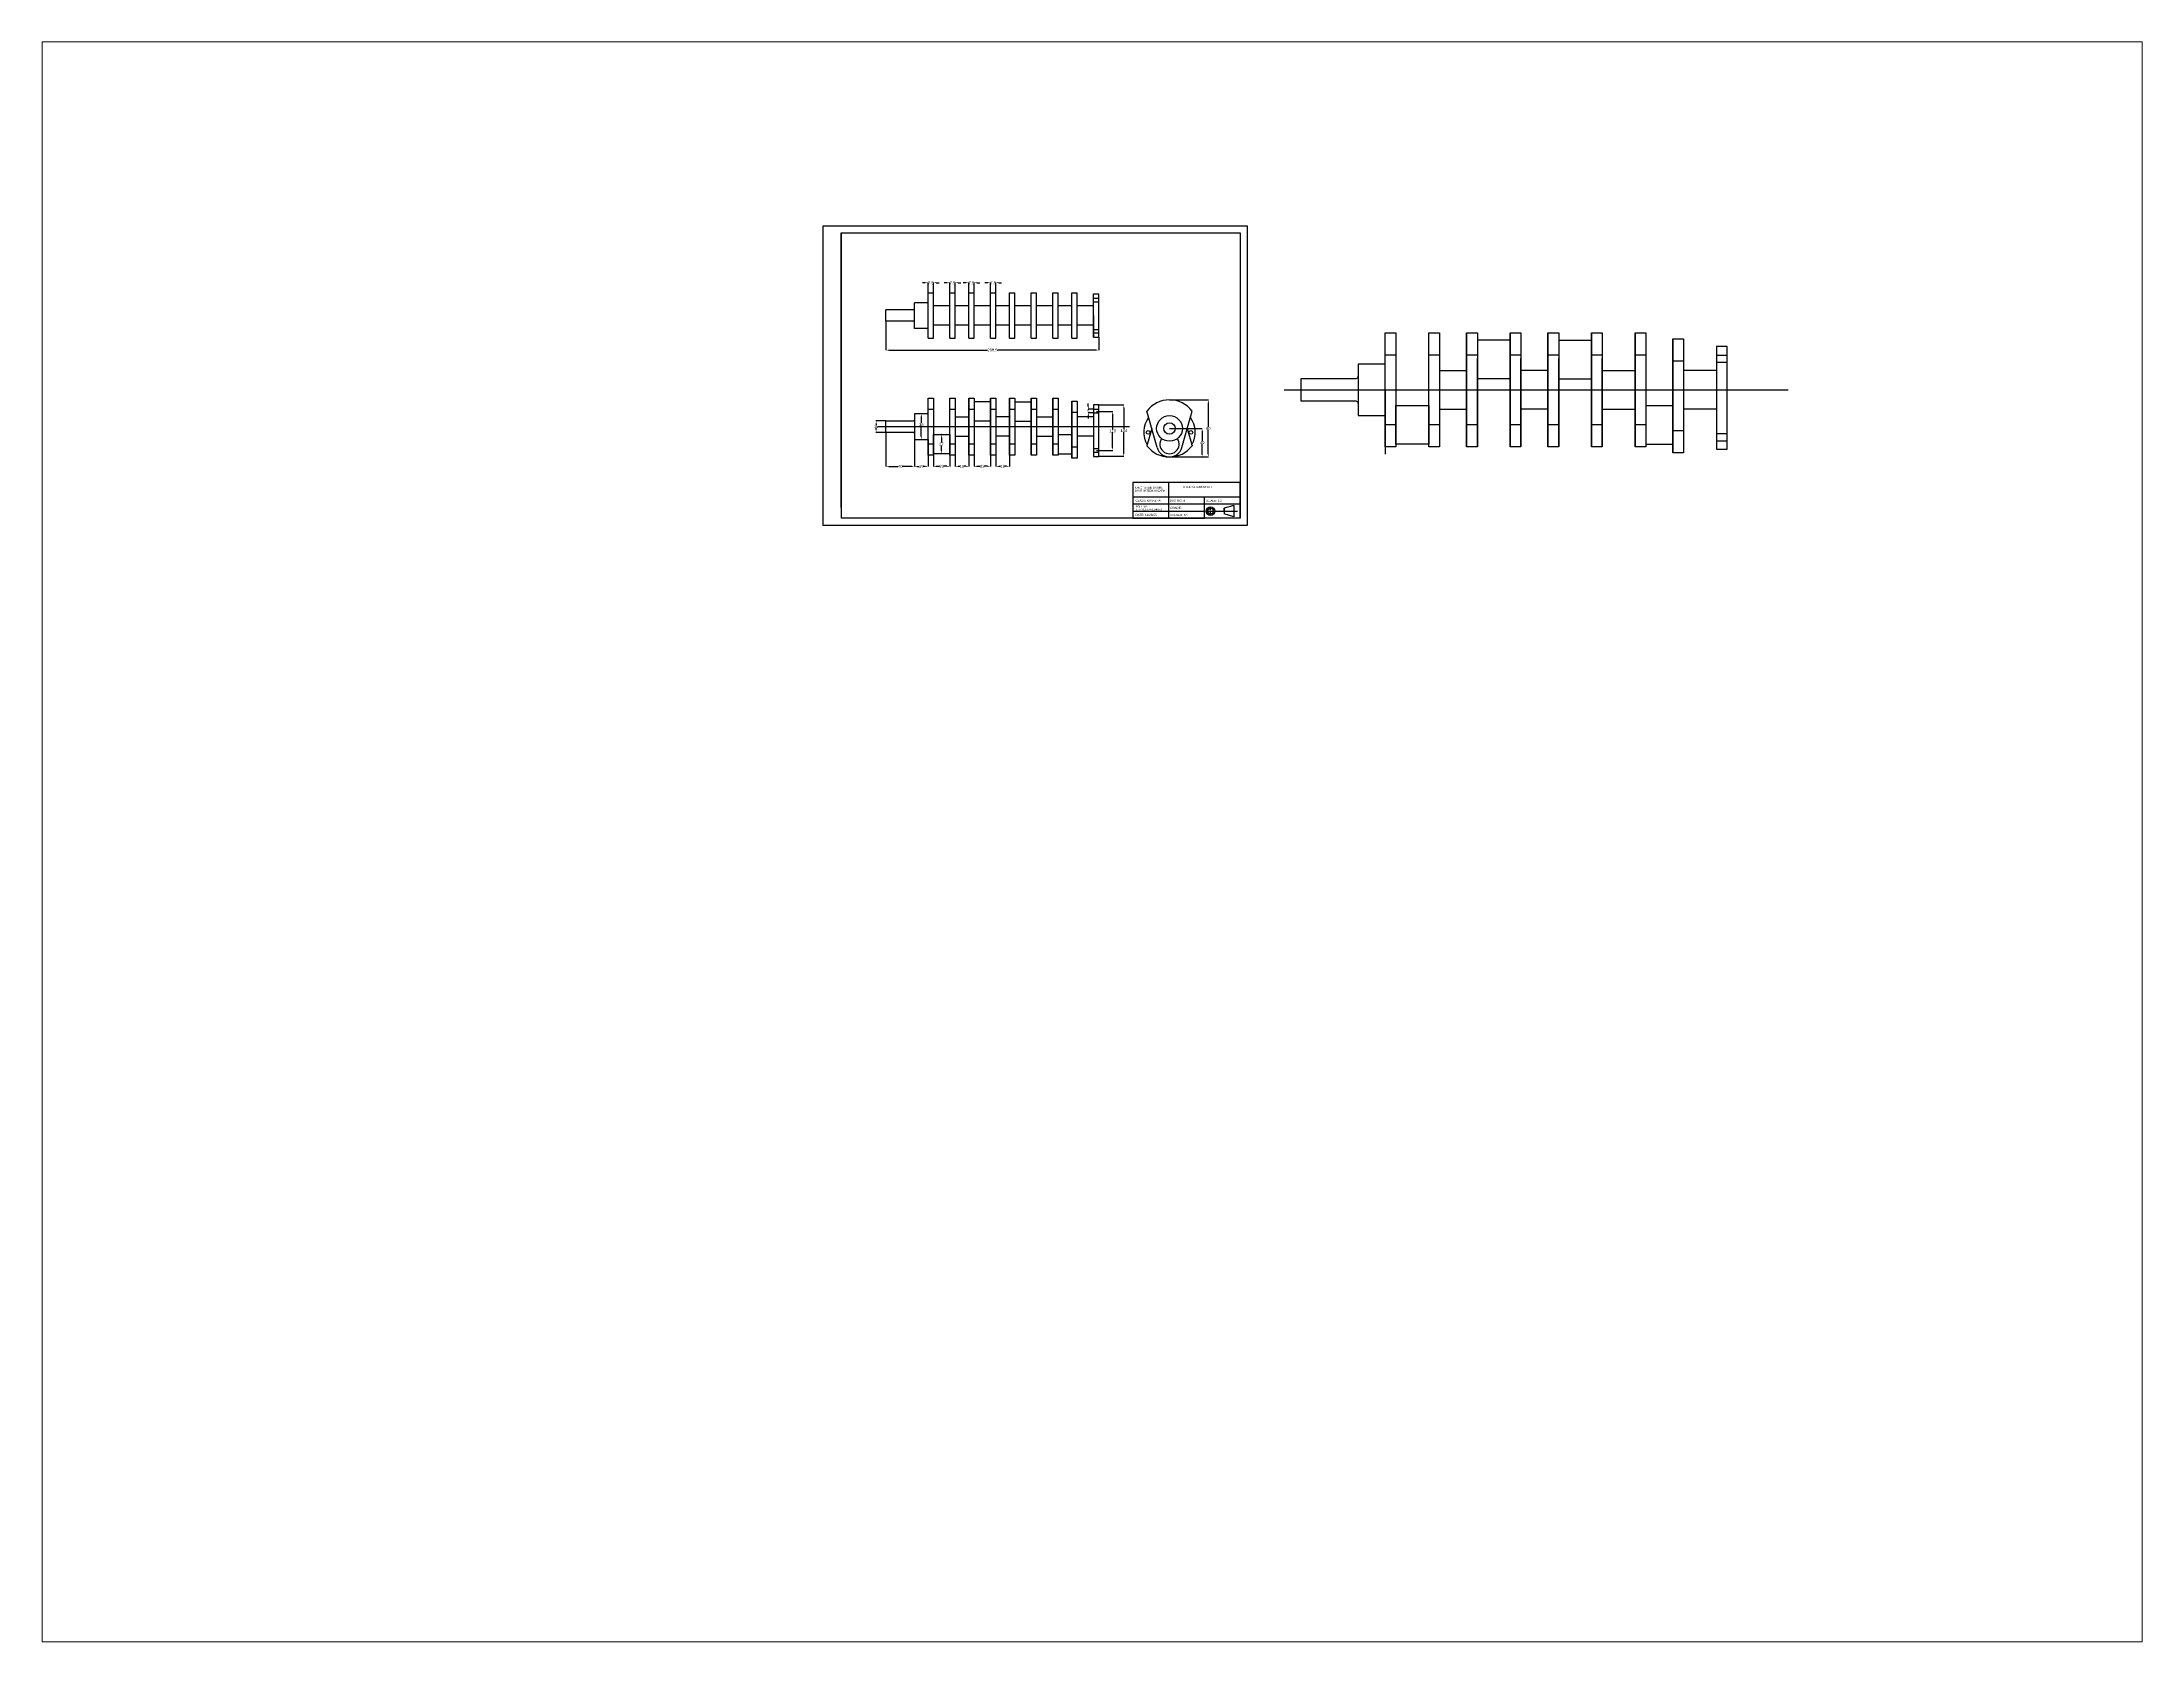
# Paper-space layout 'Layout1' of a CAD drawing. Header units: millimetres. Extents: x 1.05 to 9.45, y 0.8 to 7.2.
# The model-space entities are those that its viewports show. They can reach past a viewport. Long polylines and large blocks are cut down to what shows.
import ezdxf

# ---------------------------------------------------------------- set-up
doc = ezdxf.new("R2010")
doc.units = ezdxf.units.MM
doc.header["$LTSCALE"] = 3
doc.header["$MEASUREMENT"] = 0
doc.linetypes.add('CENTER2', pattern=[1.125, 0.75, -0.125, 0.125, -0.125])
doc.linetypes.add('HIDDENX2', pattern=[0.75, 0.5, -0.25])
doc.layers.add('Construction', color=10, linetype='Continuous')
doc.layers.add('Dimentioning', color=130, linetype='Continuous')
doc.styles.get("Standard").update_dxf_attribs({"font": 'arial.ttf'})
doc.dimstyles.get("Standard").update_dxf_attribs({"dimtxt": 4, "dimasz": 4, "dimexe": 0.18, "dimexo": 0.0625, "dimgap": 0.09, "dimtad": 0, "dimtih": 1, "dimtoh": 1, "dimdec": 4, "dimdsep": 46, "dimtxsty": 'Standard', "dimcen": 0.09, "dimadec": 0, "dimazin": 0, "dimtfac": 1, "dimtdec": 4, "dimtofl": 0, "dimtmove": 0, "dimatfit": 3, "dimfxl": 1, "dimtolj": 1, "dimtzin": 0, "dimarcsym": 0})

# ---------------------------------------------------------------- blocks, each defined once
blk = doc.blocks.new('*D1')
at = {"layer": 'Defpoints', "color": 0, "linetype": 'Continuous', "ltscale": 3, "transparency": 16777216}
for p in [(1117.8, 1524.7), (1131.6, 1524.7), (1131.6, 1508.7)]:
    blk.add_point(p, dxfattribs=at)
at = {"layer": 'Dimentioning', "color": 0, "linetype": 'Continuous', "lineweight": -2, "ltscale": 3, "transparency": 16777216}
for p, q in [((1131.5, 1524.7), (1117.6, 1524.7)), ((1131.5, 1508.7), (1117.6, 1508.7)), ((1117.8, 1520.7), (1117.8, 1518.8)), ((1117.8, 1512.7), (1117.8, 1514.6))]:
    blk.add_line(p, q, dxfattribs=at)
at = {"layer": 'Dimentioning', "color": 0, "linetype": 'Continuous', "ltscale": 3, "transparency": 16777216}
for points in [[(1117.1, 1520.7), (1118.4, 1520.7), (1117.8, 1524.7)], [(1117.1, 1512.7), (1118.4, 1512.7), (1117.8, 1508.7)]]:
    blk.add_solid(points, dxfattribs=at)
at = {"layer": 'Dimentioning', "color": 0, "linetype": 'Continuous', "ltscale": 3, "transparency": 16777216, "insert": (1117.8, 1516.7), "char_height": 4, "attachment_point": 5}
blk.add_mtext('\\A1;16', dxfattribs=at)
blk = doc.blocks.new('*D2')
at = {"layer": 'Defpoints', "color": 0, "linetype": 'Continuous', "ltscale": 3, "transparency": 16777216}
for p in [(1198.1, 1718.3), (1190.6, 1704.1), (1198.1, 1704.1)]:
    blk.add_point(p, dxfattribs=at)
at = {"layer": 'Dimentioning', "color": 0, "linetype": 'Continuous', "lineweight": -2, "ltscale": 3, "transparency": 16777216}
for p, q in [((1186.6, 1718.3), (1182.6, 1718.3)), ((1190.6, 1704.2), (1190.6, 1718.5)), ((1198.1, 1704.2), (1198.1, 1718.5)), ((1202.1, 1718.3), (1206.1, 1718.3))]:
    blk.add_line(p, q, dxfattribs=at)
at = {"layer": 'Dimentioning', "color": 0, "linetype": 'Continuous', "ltscale": 3, "transparency": 16777216}
for points in [[(1186.6, 1719), (1186.6, 1717.7), (1190.6, 1718.3)], [(1202.1, 1719), (1202.1, 1717.7), (1198.1, 1718.3)]]:
    blk.add_solid(points, dxfattribs=at)
at = {"layer": 'Dimentioning', "color": 0, "linetype": 'Continuous', "ltscale": 3, "transparency": 16777216, "insert": (1194.3, 1718.3), "char_height": 4, "attachment_point": 5}
blk.add_mtext('\\A1;7.5', dxfattribs=at)
blk = doc.blocks.new('*D3')
at = {"layer": 'Defpoints', "color": 0, "linetype": 'Continuous', "ltscale": 3, "transparency": 16777216}
for p in [(1228.6, 1718.3), (1221.1, 1704.1), (1228.6, 1704.1)]:
    blk.add_point(p, dxfattribs=at)
at = {"layer": 'Dimentioning', "color": 0, "linetype": 'Continuous', "lineweight": -2, "ltscale": 3, "transparency": 16777216}
for p, q in [((1217.1, 1718.3), (1213.1, 1718.3)), ((1221.1, 1704.2), (1221.1, 1718.5)), ((1228.6, 1704.2), (1228.6, 1718.5)), ((1232.6, 1718.3), (1236.6, 1718.3))]:
    blk.add_line(p, q, dxfattribs=at)
at = {"layer": 'Dimentioning', "color": 0, "linetype": 'Continuous', "ltscale": 3, "transparency": 16777216}
for points in [[(1217.1, 1719), (1217.1, 1717.7), (1221.1, 1718.3)], [(1232.6, 1719), (1232.6, 1717.7), (1228.6, 1718.3)]]:
    blk.add_solid(points, dxfattribs=at)
at = {"layer": 'Dimentioning', "color": 0, "linetype": 'Continuous', "ltscale": 3, "transparency": 16777216, "insert": (1224.8, 1718.3), "char_height": 4, "attachment_point": 5}
blk.add_mtext('\\A1;7.5', dxfattribs=at)
blk = doc.blocks.new('*D4')
at = {"layer": 'Defpoints', "color": 0, "linetype": 'Continuous', "ltscale": 3, "transparency": 16777216}
for p in [(1255.1, 1718.3), (1247.6, 1704.1), (1255.1, 1704.1)]:
    blk.add_point(p, dxfattribs=at)
at = {"layer": 'Dimentioning', "color": 0, "linetype": 'Continuous', "lineweight": -2, "ltscale": 3, "transparency": 16777216}
for p, q in [((1243.6, 1718.3), (1239.6, 1718.3)), ((1247.6, 1704.2), (1247.6, 1718.5)), ((1255.1, 1704.2), (1255.1, 1718.5)), ((1259.1, 1718.3), (1263.1, 1718.3))]:
    blk.add_line(p, q, dxfattribs=at)
at = {"layer": 'Dimentioning', "color": 0, "linetype": 'Continuous', "ltscale": 3, "transparency": 16777216}
for points in [[(1243.6, 1719), (1243.6, 1717.7), (1247.6, 1718.3)], [(1259.1, 1719), (1259.1, 1717.7), (1255.1, 1718.3)]]:
    blk.add_solid(points, dxfattribs=at)
at = {"layer": 'Dimentioning', "color": 0, "linetype": 'Continuous', "ltscale": 3, "transparency": 16777216, "insert": (1251.3, 1718.3), "char_height": 4, "attachment_point": 5}
blk.add_mtext('\\A1;7.5', dxfattribs=at)
blk = doc.blocks.new('*D5')
at = {"layer": 'Defpoints', "color": 0, "linetype": 'Continuous', "ltscale": 3, "transparency": 16777216}
for p in [(1278.1, 1718.3), (1278.1, 1704.1), (1285.6, 1704.1)]:
    blk.add_point(p, dxfattribs=at)
at = {"layer": 'Dimentioning', "color": 0, "linetype": 'Continuous', "lineweight": -2, "ltscale": 3, "transparency": 16777216}
for p, q in [((1274.1, 1718.3), (1270.1, 1718.3)), ((1278.1, 1704.2), (1278.1, 1718.5)), ((1285.6, 1704.2), (1285.6, 1718.5)), ((1289.6, 1718.3), (1293.6, 1718.3))]:
    blk.add_line(p, q, dxfattribs=at)
at = {"layer": 'Dimentioning', "color": 0, "linetype": 'Continuous', "ltscale": 3, "transparency": 16777216}
for points in [[(1274.1, 1719), (1274.1, 1717.7), (1278.1, 1718.3)], [(1289.6, 1719), (1289.6, 1717.7), (1285.6, 1718.3)]]:
    blk.add_solid(points, dxfattribs=at)
at = {"layer": 'Dimentioning', "color": 0, "linetype": 'Continuous', "ltscale": 3, "transparency": 16777216, "insert": (1281.8, 1718.3), "char_height": 4, "attachment_point": 5}
blk.add_mtext('\\A1;7.5', dxfattribs=at)
blk = doc.blocks.new('*D6')
at = {"layer": 'Defpoints', "color": 0, "linetype": 'Continuous', "ltscale": 3, "transparency": 16777216}
for p in [(1198.1, 1476.7), (1221.1, 1476.7), (1221.1, 1461.1)]:
    blk.add_point(p, dxfattribs=at)
at = {"layer": 'Dimentioning', "color": 0, "linetype": 'Continuous', "lineweight": -2, "ltscale": 3, "transparency": 16777216}
for p, q in [((1198.1, 1476.6), (1198.1, 1460.9)), ((1221.1, 1476.6), (1221.1, 1460.9)), ((1202.1, 1461.1), (1206.6, 1461.1)), ((1217.1, 1461.1), (1212.6, 1461.1))]:
    blk.add_line(p, q, dxfattribs=at)
at = {"layer": 'Dimentioning', "color": 0, "linetype": 'Continuous', "ltscale": 3, "transparency": 16777216}
for points in [[(1202.1, 1461.8), (1202.1, 1460.4), (1198.1, 1461.1)], [(1217.1, 1461.8), (1217.1, 1460.4), (1221.1, 1461.1)]]:
    blk.add_solid(points, dxfattribs=at)
at = {"layer": 'Dimentioning', "color": 0, "linetype": 'Continuous', "ltscale": 3, "transparency": 16777216, "insert": (1209.6, 1461.1), "char_height": 4, "attachment_point": 5}
blk.add_mtext('\\A1;23', dxfattribs=at)
blk = doc.blocks.new('*D7')
at = {"layer": 'Defpoints', "color": 0, "linetype": 'Continuous', "ltscale": 3, "transparency": 16777216}
for p in [(1228.6, 1476.7), (1247.6, 1476.7), (1247.6, 1461.1)]:
    blk.add_point(p, dxfattribs=at)
at = {"layer": 'Dimentioning', "color": 0, "linetype": 'Continuous', "lineweight": -2, "ltscale": 3, "transparency": 16777216}
for p, q in [((1228.6, 1476.6), (1228.6, 1460.9)), ((1247.6, 1476.6), (1247.6, 1460.9)), ((1232.6, 1461.1), (1235.3, 1461.1)), ((1243.6, 1461.1), (1240.9, 1461.1))]:
    blk.add_line(p, q, dxfattribs=at)
at = {"layer": 'Dimentioning', "color": 0, "linetype": 'Continuous', "ltscale": 3, "transparency": 16777216}
for points in [[(1232.6, 1461.8), (1232.6, 1460.4), (1228.6, 1461.1)], [(1243.6, 1461.8), (1243.6, 1460.4), (1247.6, 1461.1)]]:
    blk.add_solid(points, dxfattribs=at)
at = {"layer": 'Dimentioning', "color": 0, "linetype": 'Continuous', "ltscale": 3, "transparency": 16777216, "insert": (1238.1, 1461.1), "char_height": 4, "attachment_point": 5}
blk.add_mtext('\\A1;19', dxfattribs=at)
blk = doc.blocks.new('*D8')
at = {"layer": 'Defpoints', "color": 0, "linetype": 'Continuous', "ltscale": 3, "transparency": 16777216}
for p in [(1255.1, 1476.7), (1278.1, 1476.7), (1278.1, 1461.1)]:
    blk.add_point(p, dxfattribs=at)
at = {"layer": 'Dimentioning', "color": 0, "linetype": 'Continuous', "lineweight": -2, "ltscale": 3, "transparency": 16777216}
for p, q in [((1255.1, 1476.6), (1255.1, 1460.9)), ((1278.1, 1476.6), (1278.1, 1460.9)), ((1259.1, 1461.1), (1263.6, 1461.1)), ((1274.1, 1461.1), (1269.6, 1461.1))]:
    blk.add_line(p, q, dxfattribs=at)
at = {"layer": 'Dimentioning', "color": 0, "linetype": 'Continuous', "ltscale": 3, "transparency": 16777216}
for points in [[(1259.1, 1461.8), (1259.1, 1460.4), (1255.1, 1461.1)], [(1274.1, 1461.8), (1274.1, 1460.4), (1278.1, 1461.1)]]:
    blk.add_solid(points, dxfattribs=at)
at = {"layer": 'Dimentioning', "color": 0, "linetype": 'Continuous', "ltscale": 3, "transparency": 16777216, "insert": (1266.6, 1461.1), "char_height": 4, "attachment_point": 5}
blk.add_mtext('\\A1;23', dxfattribs=at)
blk = doc.blocks.new('*D9')
at = {"layer": 'Defpoints', "color": 0, "linetype": 'Continuous', "ltscale": 3, "transparency": 16777216}
for p in [(1285.6, 1476.7), (1304.6, 1476.7), (1304.6, 1461.1)]:
    blk.add_point(p, dxfattribs=at)
at = {"layer": 'Dimentioning', "color": 0, "linetype": 'Continuous', "lineweight": -2, "ltscale": 3, "transparency": 16777216}
for p, q in [((1285.6, 1476.6), (1285.6, 1460.9)), ((1304.6, 1476.6), (1304.6, 1460.9)), ((1289.6, 1461.1), (1292.3, 1461.1)), ((1300.6, 1461.1), (1297.9, 1461.1))]:
    blk.add_line(p, q, dxfattribs=at)
at = {"layer": 'Dimentioning', "color": 0, "linetype": 'Continuous', "ltscale": 3, "transparency": 16777216}
for points in [[(1289.6, 1461.8), (1289.6, 1460.4), (1285.6, 1461.1)], [(1300.6, 1461.8), (1300.6, 1460.4), (1304.6, 1461.1)]]:
    blk.add_solid(points, dxfattribs=at)
at = {"layer": 'Dimentioning', "color": 0, "linetype": 'Continuous', "ltscale": 3, "transparency": 16777216, "insert": (1295.1, 1461.1), "char_height": 4, "attachment_point": 5}
blk.add_mtext('\\A1;19', dxfattribs=at)
blk = doc.blocks.new('*D10')
at = {"layer": 'Defpoints', "color": 0, "linetype": 'Continuous', "ltscale": 3, "transparency": 16777216}
for p in [(1209.6, 1505.7), (1209.2, 1478.7), (1209.6, 1478.7)]:
    blk.add_point(p, dxfattribs=at)
at = {"layer": 'Dimentioning', "color": 0, "linetype": 'Continuous', "lineweight": -2, "ltscale": 3, "transparency": 16777216}
for p, q in [((1209.5, 1505.7), (1209, 1505.7)), ((1209.2, 1501.7), (1209.2, 1494.3)), ((1209.5, 1478.7), (1209, 1478.7)), ((1209.2, 1482.7), (1209.2, 1490.1))]:
    blk.add_line(p, q, dxfattribs=at)
at = {"layer": 'Dimentioning', "color": 0, "linetype": 'Continuous', "ltscale": 3, "transparency": 16777216}
for points in [[(1208.5, 1501.7), (1209.9, 1501.7), (1209.2, 1505.7)], [(1208.5, 1482.7), (1209.9, 1482.7), (1209.2, 1478.7)]]:
    blk.add_solid(points, dxfattribs=at)
at = {"layer": 'Dimentioning', "color": 0, "linetype": 'Continuous', "ltscale": 3, "transparency": 16777216, "insert": (1209.2, 1492.2), "char_height": 4, "attachment_point": 5}
blk.add_mtext('\\A1;27', dxfattribs=at)
blk = doc.blocks.new('*D11')
at = {"layer": 'Defpoints', "color": 0, "linetype": 'Continuous', "ltscale": 3, "transparency": 16777216}
for p in [(1181.1, 1534.7), (1181.1, 1498.7), (1181.1, 1498.7)]:
    blk.add_point(p, dxfattribs=at)
at = {"layer": 'Dimentioning', "color": 0, "linetype": 'Continuous', "lineweight": -2, "ltscale": 3, "transparency": 16777216}
for p, q in [((1181, 1534.7), (1180.9, 1534.7)), ((1181.1, 1530.7), (1181.1, 1522)), ((1181.1, 1502.7), (1181.1, 1517.7)), ((1181, 1498.7), (1180.9, 1498.7))]:
    blk.add_line(p, q, dxfattribs=at)
at = {"layer": 'Dimentioning', "color": 0, "linetype": 'Continuous', "ltscale": 3, "transparency": 16777216}
for points in [[(1180.4, 1530.7), (1181.8, 1530.7), (1181.1, 1534.7)], [(1180.4, 1502.7), (1181.8, 1502.7), (1181.1, 1498.7)]]:
    blk.add_solid(points, dxfattribs=at)
at = {"layer": 'Dimentioning', "color": 0, "linetype": 'Continuous', "ltscale": 3, "transparency": 16777216, "insert": (1181.1, 1519.8), "char_height": 4, "attachment_point": 5}
blk.add_mtext('\\A1;36', dxfattribs=at)
blk = doc.blocks.new('*D12')
at = {"layer": 'Defpoints', "color": 0, "linetype": 'Continuous', "ltscale": 3, "transparency": 16777216}
for p in [(1131.6, 1508.7), (1171.6, 1498.7), (1131.6, 1461)]:
    blk.add_point(p, dxfattribs=at)
at = {"layer": 'Dimentioning', "color": 0, "linetype": 'Continuous', "lineweight": -2, "ltscale": 3, "transparency": 16777216}
for p, q in [((1131.6, 1508.6), (1131.6, 1460.8)), ((1171.6, 1498.6), (1171.6, 1460.8)), ((1135.6, 1461), (1148.6, 1461)), ((1167.6, 1461), (1154.6, 1461))]:
    blk.add_line(p, q, dxfattribs=at)
at = {"layer": 'Dimentioning', "color": 0, "linetype": 'Continuous', "ltscale": 3, "transparency": 16777216}
for points in [[(1135.6, 1461.7), (1135.6, 1460.3), (1131.6, 1461)], [(1167.6, 1461.7), (1167.6, 1460.3), (1171.6, 1461)]]:
    blk.add_solid(points, dxfattribs=at)
at = {"layer": 'Dimentioning', "color": 0, "linetype": 'Continuous', "ltscale": 3, "transparency": 16777216, "insert": (1151.6, 1461), "char_height": 4, "attachment_point": 5}
blk.add_mtext('\\A1;40', dxfattribs=at)
blk = doc.blocks.new('*D13')
at = {"layer": 'Defpoints', "color": 0, "linetype": 'Continuous', "ltscale": 3, "transparency": 16777216}
for p in [(1171.6, 1498.7), (1190.6, 1498.7), (1171.6, 1461)]:
    blk.add_point(p, dxfattribs=at)
at = {"layer": 'Dimentioning', "color": 0, "linetype": 'Continuous', "lineweight": -2, "ltscale": 3, "transparency": 16777216}
for p, q in [((1171.6, 1498.6), (1171.6, 1460.8)), ((1190.6, 1498.6), (1190.6, 1460.8)), ((1175.6, 1461), (1178.3, 1461)), ((1186.6, 1461), (1183.9, 1461))]:
    blk.add_line(p, q, dxfattribs=at)
at = {"layer": 'Dimentioning', "color": 0, "linetype": 'Continuous', "ltscale": 3, "transparency": 16777216}
for points in [[(1175.6, 1461.7), (1175.6, 1460.3), (1171.6, 1461)], [(1186.6, 1461.7), (1186.6, 1460.3), (1190.6, 1461)]]:
    blk.add_solid(points, dxfattribs=at)
at = {"layer": 'Dimentioning', "color": 0, "linetype": 'Continuous', "ltscale": 3, "transparency": 16777216, "insert": (1181.1, 1461), "char_height": 4, "attachment_point": 5}
blk.add_mtext('\\A1;19', dxfattribs=at)
blk = doc.blocks.new('*D14')
at = {"layer": 'Defpoints', "color": 0, "linetype": 'Continuous', "ltscale": 3, "transparency": 16777216}
for p in [(1426.7, 1538.1), (1426.7, 1483.4), (1449.2, 1483.4)]:
    blk.add_point(p, dxfattribs=at)
at = {"layer": 'Dimentioning', "color": 0, "linetype": 'Continuous', "lineweight": -2, "ltscale": 3, "transparency": 16777216}
for p, q in [((1426.7, 1538.1), (1449.4, 1538.1)), ((1449.2, 1534.1), (1449.2, 1512.9)), ((1449.2, 1487.4), (1449.2, 1508.6)), ((1426.7, 1483.4), (1449.4, 1483.4))]:
    blk.add_line(p, q, dxfattribs=at)
at = {"layer": 'Dimentioning', "color": 0, "linetype": 'Continuous', "ltscale": 3, "transparency": 16777216}
for points in [[(1448.5, 1534.1), (1449.8, 1534.1), (1449.2, 1538.1)], [(1448.5, 1487.4), (1449.8, 1487.4), (1449.2, 1483.4)]]:
    blk.add_solid(points, dxfattribs=at)
at = {"layer": 'Dimentioning', "color": 0, "linetype": 'Continuous', "ltscale": 3, "transparency": 16777216, "insert": (1449.2, 1510.7), "char_height": 4, "attachment_point": 5}
blk.add_mtext('\\A1;110', dxfattribs=at)
blk = doc.blocks.new('*D15')
at = {"layer": 'Defpoints', "color": 0, "linetype": 'Continuous', "ltscale": 3, "transparency": 16777216}
for p in [(1430.1, 1547.1), (1430.1, 1475.1), (1464.9, 1475.1)]:
    blk.add_point(p, dxfattribs=at)
at = {"layer": 'Dimentioning', "color": 0, "linetype": 'Continuous', "lineweight": -2, "ltscale": 3, "transparency": 16777216}
for p, q in [((1430.2, 1547.1), (1465.1, 1547.1)), ((1464.9, 1543.1), (1464.9, 1513.2)), ((1464.9, 1479.1), (1464.9, 1509)), ((1430.2, 1475.1), (1465.1, 1475.1))]:
    blk.add_line(p, q, dxfattribs=at)
at = {"layer": 'Dimentioning', "color": 0, "linetype": 'Continuous', "ltscale": 3, "transparency": 16777216}
for points in [[(1464.2, 1543.1), (1465.5, 1543.1), (1464.9, 1547.1)], [(1464.2, 1479.1), (1465.5, 1479.1), (1464.9, 1475.1)]]:
    blk.add_solid(points, dxfattribs=at)
at = {"layer": 'Dimentioning', "color": 0, "linetype": 'Continuous', "ltscale": 3, "transparency": 16777216, "insert": (1464.9, 1511.1), "char_height": 4, "attachment_point": 5}
blk.add_mtext('\\A1;144', dxfattribs=at)
blk = doc.blocks.new('*D16')
at = {"layer": 'Defpoints', "color": 0, "linetype": 'Continuous', "ltscale": 3, "transparency": 16777216}
for p in [(1415.1, 1536.1), (1422.6, 1541.1), (1422.6, 1536.1)]:
    blk.add_point(p, dxfattribs=at)
at = {"layer": 'Dimentioning', "color": 0, "linetype": 'Continuous', "lineweight": -2, "ltscale": 3, "transparency": 16777216}
for p, q in [((1422.5, 1541.1), (1414.9, 1541.1)), ((1422.5, 1536.1), (1414.9, 1536.1)), ((1415.1, 1545.1), (1415.1, 1549.1)), ((1415.1, 1532.1), (1415.1, 1528.1))]:
    blk.add_line(p, q, dxfattribs=at)
at = {"layer": 'Dimentioning', "color": 0, "linetype": 'Continuous', "ltscale": 3, "transparency": 16777216}
for points in [[(1414.4, 1545.1), (1415.8, 1545.1), (1415.1, 1541.1)], [(1414.4, 1532.1), (1415.8, 1532.1), (1415.1, 1536.1)]]:
    blk.add_solid(points, dxfattribs=at)
at = {"layer": 'Dimentioning', "color": 0, "linetype": 'Continuous', "ltscale": 3, "transparency": 16777216, "insert": (1415.1, 1538.6), "char_height": 4, "attachment_point": 5}
blk.add_mtext('\\A1;5', dxfattribs=at)
blk = doc.blocks.new('*D17')
at = {"layer": 'Defpoints', "color": 0, "linetype": 'Continuous', "ltscale": 3, "transparency": 16777216}
for p in [(1131.6, 1664.4), (1430.1, 1642), (1430.1, 1624)]:
    blk.add_point(p, dxfattribs=at)
at = {"layer": 'Dimentioning', "color": 0, "linetype": 'Continuous', "lineweight": -2, "ltscale": 3, "transparency": 16777216}
for p, q in [((1131.6, 1664.3), (1131.6, 1623.8)), ((1135.6, 1624), (1274, 1624)), ((1426.1, 1624), (1287.7, 1624)), ((1430.1, 1641.9), (1430.1, 1623.8))]:
    blk.add_line(p, q, dxfattribs=at)
at = {"layer": 'Dimentioning', "color": 0, "linetype": 'Continuous', "ltscale": 3, "transparency": 16777216}
for points in [[(1135.6, 1624.6), (1135.6, 1623.3), (1131.6, 1624)], [(1426.1, 1624.6), (1426.1, 1623.3), (1430.1, 1624)]]:
    blk.add_solid(points, dxfattribs=at)
at = {"layer": 'Dimentioning', "color": 0, "linetype": 'Continuous', "ltscale": 3, "transparency": 16777216, "insert": (1280.8, 1624), "char_height": 4, "attachment_point": 5}
blk.add_mtext('\\A1;298.5', dxfattribs=at)
blk = doc.blocks.new('*D18')
at = {"layer": 'Defpoints', "color": 0, "linetype": 'Continuous', "ltscale": 3, "transparency": 16777216}
for p in [(1528.9, 1554.2), (1528.9, 1474.2), (1583.3, 1474.2)]:
    blk.add_point(p, dxfattribs=at)
at = {"layer": 'Dimentioning', "color": 0, "linetype": 'Continuous', "lineweight": -2, "ltscale": 3, "transparency": 16777216}
for p, q in [((1529, 1554.2), (1583.5, 1554.2)), ((1583.3, 1550.2), (1583.3, 1516.3)), ((1583.3, 1478.2), (1583.3, 1512.1)), ((1529, 1474.2), (1583.5, 1474.2))]:
    blk.add_line(p, q, dxfattribs=at)
at = {"layer": 'Dimentioning', "color": 0, "linetype": 'Continuous', "ltscale": 3, "transparency": 16777216}
for points in [[(1582.7, 1550.2), (1584, 1550.2), (1583.3, 1554.2)], [(1582.7, 1478.2), (1584, 1478.2), (1583.3, 1474.2)]]:
    blk.add_solid(points, dxfattribs=at)
at = {"layer": 'Dimentioning', "color": 0, "linetype": 'Continuous', "ltscale": 3, "transparency": 16777216, "insert": (1583.3, 1514.2), "char_height": 4, "attachment_point": 5}
blk.add_mtext('\\A1;80', dxfattribs=at)
blk = doc.blocks.new('*D19')
at = {"layer": 'Defpoints', "color": 0, "linetype": 'Continuous', "ltscale": 3, "transparency": 16777216}
for p in [(1528.9, 1514.2), (1528.9, 1474.2), (1574.7, 1474.2)]:
    blk.add_point(p, dxfattribs=at)
at = {"layer": 'Dimentioning', "color": 0, "linetype": 'Continuous', "lineweight": -2, "ltscale": 3, "transparency": 16777216}
for p, q in [((1529, 1514.2), (1574.9, 1514.2)), ((1574.7, 1510.2), (1574.7, 1496.3)), ((1529, 1474.2), (1574.9, 1474.2)), ((1574.7, 1478.2), (1574.7, 1492.1))]:
    blk.add_line(p, q, dxfattribs=at)
at = {"layer": 'Dimentioning', "color": 0, "linetype": 'Continuous', "ltscale": 3, "transparency": 16777216}
for points in [[(1574, 1510.2), (1575.4, 1510.2), (1574.7, 1514.2)], [(1574, 1478.2), (1575.4, 1478.2), (1574.7, 1474.2)]]:
    blk.add_solid(points, dxfattribs=at)
at = {"layer": 'Dimentioning', "color": 0, "linetype": 'Continuous', "ltscale": 3, "transparency": 16777216, "insert": (1574.7, 1494.2), "char_height": 4, "attachment_point": 5}
blk.add_mtext('\\A1;40', dxfattribs=at)
blk = doc.blocks.new('*U20')
at = {"color": 0, "linetype": 'CENTER2', "transparency": 16777216}
for p, q in [((-6.12, 0), (-1.2, 0)), ((0, 1.2), (0, 6.12)), ((1.2, 0), (6.12, 0)), ((0, -6.12), (0, -1.2))]:
    blk.add_line(p, q, dxfattribs=at)
at = {"color": 0, "linetype": 'Continuous', "transparency": 16777216}
for p, q in [((-0.6, 0), (0.6, 0)), ((0, -0.6), (0, 0.6))]:
    blk.add_line(p, q, dxfattribs=at)

msp = doc.modelspace()

# ---------------------------------------------------------------- linework, layer by layer
at = {"linetype": 'Continuous', "ltscale": 3}
for p, q in [((1068.7625, 1773.2669), (1068.7625, 1788.2669)), ((1068.7625, 1788.2669), (1068.7625, 1388.2669)), ((1068.7625, 1788.2669), (1627.7625, 1788.2669)), ((1627.7625, 1788.2669), (1627.7625, 1388.2669)), ((1171.5925, 1680.3569), (1131.5925, 1680.3569)), ((1131.5925, 1664.3569), (1131.5925, 1680.3569)), ((1190.5925, 1690.3569), (1171.5925, 1690.3569)), ((1171.5925, 1654.3569), (1171.5925, 1690.3569)), ((1190.5925, 1704.1069), (1198.0925, 1704.1069)), ((1190.5925, 1640.6069), (1190.5925, 1704.1069)), ((1198.0925, 1640.6069), (1198.0925, 1704.1069)), ((1221.0925, 1685.8569), (1198.0925, 1685.8569)), ((1221.0925, 1704.1069), (1228.5925, 1704.1069)), ((1221.0925, 1640.6069), (1221.0925, 1704.1069)), ((1228.5925, 1640.6069), (1228.5925, 1704.1069)), ((1247.5925, 1685.8569), (1228.5925, 1685.8569)), ((1247.5925, 1704.1069), (1255.0925, 1704.1069)), ((1247.5925, 1640.6069), (1247.5925, 1704.1069)), ((1255.0925, 1640.6069), (1255.0925, 1704.1069)), ((1278.0925, 1685.8569), (1255.0925, 1685.8569)), ((1278.0925, 1704.1069), (1285.5925, 1704.1069)), ((1278.0925, 1640.6069), (1278.0925, 1704.1069)), ((1285.5925, 1640.6069), (1285.5925, 1704.1069)), ((1304.5925, 1685.8569), (1285.5925, 1685.8569)), ((1304.5925, 1704.1069), (1312.0925, 1704.1069)), ((1304.5925, 1640.6069), (1304.5925, 1704.1069)), ((1312.0925, 1640.6069), (1312.0925, 1704.1069)), ((1335.0925, 1685.8569), (1312.0925, 1685.8569)), ((1335.0925, 1704.1069), (1342.5925, 1704.1069)), ((1335.0925, 1640.6069), (1335.0925, 1704.1069)), ((1342.5925, 1640.6069), (1342.5925, 1704.1069)), ((1365.5925, 1685.8569), (1342.5925, 1685.8569)), ((1365.5925, 1704.1069), (1373.0925, 1704.1069)), ((1365.5925, 1640.6069), (1365.5925, 1704.1069)), ((1373.0925, 1640.6069), (1373.0925, 1704.1069)), ((1392.0925, 1685.8569), (1373.0925, 1685.8569)), ((1392.0925, 1704.1069), (1399.5925, 1704.1069)), ((1392.0925, 1640.6069), (1392.0925, 1704.1069)), ((1399.5925, 1640.6069), (1399.5925, 1704.1069)), ((1422.5925, 1685.8569), (1399.5925, 1685.8569)), ((1422.5925, 1642.0069), (1422.5925, 1702.7069)), ((1422.5925, 1672.3569), (1422.5925, 1702.7069)), ((1422.5925, 1702.7069), (1430.0925, 1702.7069)), ((1422.5925, 1658.8569), (1422.5925, 1689.2069)), ((1430.0925, 1642.0069), (1430.0925, 1702.7069)), ((1171.5925, 1664.3569), (1131.5925, 1664.3569)), ((1190.5925, 1654.3569), (1171.5925, 1654.3569)), ((1221.0925, 1658.8569), (1198.0925, 1658.8569)), ((1247.5925, 1658.8569), (1228.5925, 1658.8569)), ((1278.0925, 1658.8569), (1255.0925, 1658.8569)), ((1304.5925, 1658.8569), (1285.5925, 1658.8569)), ((1335.0925, 1658.8569), (1312.0925, 1658.8569)), ((1365.5925, 1658.8569), (1342.5925, 1658.8569)), ((1392.0925, 1658.8569), (1373.0925, 1658.8569)), ((1422.5925, 1658.8569), (1399.5925, 1658.8569)), ((1422.5925, 1672.3569), (1422.5925, 1642.0069)), ((1831.35074, 1648.32575), (1846.35074, 1648.32575)), ((1831.35074, 1488.32575), (1831.35074, 1648.32575)), ((1846.35074, 1648.32575), (1846.35074, 1488.32575)), ((1892.35074, 1648.32575), (1907.35074, 1648.32575)), ((1892.35074, 1488.32575), (1892.35074, 1648.32575)), ((1907.35074, 1648.32575), (1907.35074, 1488.32575)), ((1907.35074, 1648.32575), (1907.35074, 1488.32575)), ((1945.35074, 1648.32575), (1945.35074, 1488.32575)), ((1945.35074, 1648.32575), (1960.35074, 1648.32575)), ((1945.35074, 1488.32575), (1945.35074, 1648.32575)), ((1960.35074, 1648.32575), (1960.35074, 1488.32575)), ((1960.35074, 1648.32575), (1960.35074, 1488.32575)), ((2006.35074, 1648.32575), (2006.35074, 1488.32575)), ((2006.35074, 1648.32575), (2021.35074, 1648.32575)), ((2006.35074, 1488.32575), (2006.35074, 1648.32575)), ((2021.35074, 1648.32575), (2021.35074, 1488.32575)), ((2021.35074, 1648.32575), (2021.35074, 1488.32575)), ((2059.35074, 1648.32575), (2059.35074, 1488.32575)), ((2059.35074, 1648.32575), (2074.35074, 1648.32575)), ((2059.35074, 1488.32575), (2059.35074, 1648.32575)), ((2074.35074, 1648.32575), (2074.35074, 1488.32575)), ((2074.35074, 1648.32575), (2074.35074, 1488.32575)), ((2120.35074, 1648.32575), (2120.35074, 1488.32575)), ((2120.35074, 1648.32575), (2135.35074, 1648.32575)), ((2120.35074, 1488.32575), (2120.35074, 1648.32575)), ((2135.35074, 1648.32575), (2135.35074, 1488.32575)), ((2135.35074, 1648.32575), (2135.35074, 1488.32575)), ((2181.35074, 1648.32575), (2181.35074, 1488.32575)), ((2181.35074, 1648.32575), (2196.35074, 1648.32575)), ((2181.35074, 1488.32575), (2181.35074, 1648.32575)), ((2196.35074, 1648.32575), (2196.35074, 1488.32575)), ((2196.35074, 1648.32575), (2196.35074, 1488.32575)), ((1190.5925, 1640.6069), (1198.0925, 1640.6069)), ((1221.0925, 1640.6069), (1228.5925, 1640.6069)), ((1247.5925, 1640.6069), (1255.0925, 1640.6069)), ((1278.0925, 1640.6069), (1285.5925, 1640.6069)), ((1304.5925, 1640.6069), (1312.0925, 1640.6069)), ((1335.0925, 1640.6069), (1342.5925, 1640.6069)), ((1365.5925, 1640.6069), (1373.0925, 1640.6069)), ((1392.0925, 1640.6069), (1399.5925, 1640.6069)), ((1422.5925, 1642.0069), (1430.0925, 1642.0069)), ((2006.35074, 1637.77623), (1960.35074, 1637.77623)), ((2074.35074, 1637.77623), (2120.35074, 1637.77623)), ((2234.35074, 1639.76926), (2234.35074, 1479.76926)), ((2234.35074, 1639.76926), (2249.35074, 1639.76926)), ((2234.35074, 1479.76926), (2234.35074, 1639.76926)), ((2249.35074, 1639.76926), (2249.35074, 1479.76926)), ((2249.35074, 1639.76926), (2249.35074, 1479.76926)), ((2310.35074, 1629.02422), (2295.35074, 1629.02422)), ((2295.35074, 1629.02422), (2295.35074, 1485.02422)), ((2310.35074, 1485.02422), (2310.35074, 1629.02422)), ((1831.35074, 1617.32575), (1846.35074, 1617.32575)), ((1892.35074, 1617.32575), (1907.35074, 1617.32575)), ((1907.35074, 1595.32575), (1945.35074, 1595.32575)), ((1945.35074, 1617.32575), (1960.35074, 1617.32575)), ((1945.35074, 1612.32575), (1945.35074, 1566.20743)), ((2006.35074, 1617.32575), (2021.35074, 1617.32575)), ((2059.35074, 1595.32575), (2021.35074, 1595.32575)), ((2059.35074, 1617.32575), (2074.35074, 1617.32575)), ((2059.35074, 1612.32575), (2059.35074, 1566.20743)), ((2120.35074, 1617.32575), (2135.35074, 1617.32575)), ((2135.35074, 1595.32575), (2181.35074, 1595.32575)), ((2181.35074, 1617.32575), (2196.35074, 1617.32575)), ((2234.35074, 1608.76926), (2249.35074, 1608.76926)), ((2295.35074, 1595.32575), (2249.35074, 1595.32575)), ((2295.35074, 1595.32575), (2295.35074, 1541.32575)), ((1831.35074, 1568.32575), (1831.35074, 1484.26654)), ((2006.35074, 1583.77623), (1960.35074, 1583.77623)), ((2074.35074, 1583.77623), (2120.35074, 1583.77623)), ((1190.5925, 1556.70514), (1198.0925, 1556.70514)), ((1190.5925, 1476.70514), (1190.5925, 1556.70514)), ((1190.5925, 1541.20514), (1198.0925, 1541.20514)), ((1198.0925, 1556.70514), (1198.0925, 1476.70514)), ((1221.0925, 1556.70514), (1228.5925, 1556.70514)), ((1221.0925, 1476.70514), (1221.0925, 1556.70514)), ((1221.0925, 1541.20514), (1228.5925, 1541.20514)), ((1228.5925, 1556.70514), (1228.5925, 1476.70514)), ((1228.5925, 1556.70514), (1228.5925, 1476.70514)), ((1247.5925, 1556.70514), (1247.5925, 1476.70514)), ((1247.5925, 1556.70514), (1255.0925, 1556.70514)), ((1247.5925, 1476.70514), (1247.5925, 1556.70514)), ((1247.5925, 1541.20514), (1255.0925, 1541.20514)), ((1255.0925, 1556.70514), (1255.0925, 1476.70514)), ((1255.0925, 1556.70514), (1255.0925, 1476.70514)), ((1278.0925, 1551.43039), (1255.0925, 1551.43039)), ((1278.0925, 1556.70514), (1278.0925, 1476.70514)), ((1278.0925, 1556.70514), (1285.5925, 1556.70514)), ((1278.0925, 1476.70514), (1278.0925, 1556.70514)), ((1278.0925, 1541.20514), (1285.5925, 1541.20514)), ((1285.5925, 1556.70514), (1285.5925, 1476.70514)), ((1285.5925, 1556.70514), (1285.5925, 1476.70514)), ((1304.5925, 1556.70514), (1304.5925, 1476.70514)), ((1304.5925, 1556.70514), (1312.0925, 1556.70514)), ((1304.5925, 1476.70514), (1304.5925, 1556.70514)), ((1304.5925, 1541.20514), (1312.0925, 1541.20514)), ((1312.0925, 1556.70514), (1312.0925, 1476.70514)), ((1312.0925, 1556.70514), (1312.0925, 1476.70514)), ((1312.0925, 1551.43039), (1335.0925, 1551.43039)), ((1335.0925, 1556.70514), (1335.0925, 1476.70514)), ((1335.0925, 1556.70514), (1342.5925, 1556.70514)), ((1335.0925, 1476.70514), (1335.0925, 1556.70514)), ((1335.0925, 1541.20514), (1342.5925, 1541.20514)), ((1342.5925, 1556.70514), (1342.5925, 1476.70514)), ((1342.5925, 1556.70514), (1342.5925, 1476.70514)), ((1365.5925, 1556.70514), (1365.5925, 1476.70514)), ((1365.5925, 1556.70514), (1373.0925, 1556.70514)), ((1365.5925, 1476.70514), (1365.5925, 1556.70514)), ((1365.5925, 1541.20514), (1373.0925, 1541.20514)), ((1373.0925, 1556.70514), (1373.0925, 1476.70514)), ((1373.0925, 1556.70514), (1373.0925, 1476.70514)), ((1392.0925, 1552.4269), (1392.0925, 1472.4269)), ((1392.0925, 1552.4269), (1399.5925, 1552.4269)), ((1392.0925, 1472.4269), (1392.0925, 1552.4269)), ((1392.0925, 1536.9269), (1399.5925, 1536.9269)), ((1399.5925, 1552.4269), (1399.5925, 1472.4269)), ((1399.5925, 1552.4269), (1399.5925, 1472.4269)), ((1430.0925, 1547.05438), (1422.5925, 1547.05438)), ((1422.5925, 1547.05438), (1422.5925, 1475.05438)), ((1430.0925, 1475.05438), (1430.0925, 1547.05438)), ((1511.60436, 1487.32569), (1497.20161, 1538.55232)), ((1546.26063, 1487.32569), (1560.66338, 1538.55232)), ((1907.35074, 1541.32575), (1945.35074, 1541.32575)), ((2059.35074, 1541.32575), (2021.35074, 1541.32575)), ((2135.35074, 1541.32575), (2181.35074, 1541.32575)), ((2196.35074, 1546.32575), (2234.35074, 1546.32575)), ((2295.35074, 1541.32575), (2249.35074, 1541.32575)), ((1228.5925, 1530.20514), (1247.5925, 1530.20514)), ((1228.5925, 1503.20514), (1247.5925, 1503.20514)), ((1278.0925, 1524.43039), (1255.0925, 1524.43039)), ((1304.5925, 1530.20514), (1285.5925, 1530.20514)), ((1304.5925, 1503.20514), (1285.5925, 1503.20514)), ((1312.0925, 1524.43039), (1335.0925, 1524.43039)), ((1342.5925, 1530.20514), (1365.5925, 1530.20514)), ((1342.5925, 1503.20514), (1365.5925, 1503.20514)), ((1373.0925, 1505.70514), (1392.0925, 1505.70514)), ((1422.5925, 1530.20514), (1399.5925, 1530.20514)), ((1422.5925, 1503.20514), (1399.5925, 1503.20514)), ((1422.5925, 1530.20514), (1422.5925, 1503.20514)), ((1504.04912, 1514.19763), (1497.20161, 1489.84294)), ((1553.81588, 1514.19763), (1560.66338, 1489.84294)), ((1831.35074, 1524.32575), (1831.35074, 1478.20743)), ((1846.35074, 1519.32575), (1831.35074, 1519.32575)), ((1907.35074, 1519.32575), (1892.35074, 1519.32575)), ((1960.35074, 1519.32575), (1945.35074, 1519.32575)), ((2021.35074, 1519.32575), (2006.35074, 1519.32575)), ((2074.35074, 1519.32575), (2059.35074, 1519.32575)), ((2135.35074, 1519.32575), (2120.35074, 1519.32575)), ((2196.35074, 1519.32575), (2181.35074, 1519.32575)), ((2249.35074, 1510.76926), (2234.35074, 1510.76926)), ((1198.0925, 1492.20514), (1190.5925, 1492.20514)), ((1198.0925, 1476.70514), (1190.5925, 1476.70514)), ((1228.5925, 1492.20514), (1221.0925, 1492.20514)), ((1228.5925, 1476.70514), (1221.0925, 1476.70514)), ((1255.0925, 1492.20514), (1247.5925, 1492.20514)), ((1255.0925, 1476.70514), (1247.5925, 1476.70514)), ((1285.5925, 1492.20514), (1278.0925, 1492.20514)), ((1285.5925, 1476.70514), (1278.0925, 1476.70514)), ((1312.0925, 1492.20514), (1304.5925, 1492.20514)), ((1312.0925, 1476.70514), (1304.5925, 1476.70514)), ((1342.5925, 1492.20514), (1335.0925, 1492.20514)), ((1342.5925, 1476.70514), (1335.0925, 1476.70514)), ((1373.0925, 1492.20514), (1365.5925, 1492.20514)), ((1373.0925, 1476.70514), (1365.5925, 1476.70514)), ((1373.0925, 1478.70514), (1392.0925, 1478.70514)), ((1399.5925, 1487.9269), (1392.0925, 1487.9269)), ((1399.5925, 1472.4269), (1392.0925, 1472.4269)), ((1422.5925, 1475.05438), (1430.0925, 1475.05438)), ((1846.35074, 1488.32575), (1831.35074, 1488.32575)), ((1907.35074, 1488.32575), (1892.35074, 1488.32575)), ((1960.35074, 1488.32575), (1945.35074, 1488.32575)), ((2021.35074, 1488.32575), (2006.35074, 1488.32575)), ((2074.35074, 1488.32575), (2059.35074, 1488.32575)), ((2135.35074, 1488.32575), (2120.35074, 1488.32575)), ((2196.35074, 1488.32575), (2181.35074, 1488.32575)), ((2196.35074, 1492.32575), (2234.35074, 1492.32575)), ((2249.35074, 1479.76926), (2234.35074, 1479.76926)), ((2295.35074, 1485.02422), (2310.35074, 1485.02422)), ((1627.7625, 1388.2669), (1068.7625, 1388.2669)), ((1527.7625, 1388.2669), (1577.7625, 1388.2669)), ((1618.949, 1406.2669), (1618.949, 1390.2669))]:
    msp.add_line(p, q, dxfattribs=at)
at = {"linetype": 'HIDDENX2', "ltscale": 3}
for p, q in [((1422.5925, 1696.7069), (1430.0925, 1696.7069)), ((1422.5925, 1691.7069), (1430.0925, 1691.7069)), ((1422.5925, 1653.0069), (1430.0925, 1653.0069)), ((1422.5925, 1648.0069), (1430.0925, 1648.0069)), ((2295.35074, 1617.02422), (2310.35074, 1617.02422)), ((2295.35074, 1607.02422), (2310.35074, 1607.02422)), ((1422.5925, 1541.05438), (1430.0925, 1541.05438)), ((1422.5925, 1536.05438), (1430.0925, 1536.05438)), ((2295.35074, 1507.02422), (2310.35074, 1507.02422)), ((1422.5925, 1486.05438), (1430.0925, 1486.05438)), ((1422.5925, 1481.05438), (1430.0925, 1481.05438)), ((2295.35074, 1497.02422), (2310.35074, 1497.02422))]:
    msp.add_line(p, q, dxfattribs=at)
at = {"linetype": 'Continuous', "ltscale": 3, "extrusion": (0, -1.22465e-16, -1)}
for p, q in [((1960.35074, 1488.32575), (1960.35074, 1612.32575)), ((2021.35074, 1488.32575), (2021.35074, 1612.32575)), ((2074.35074, 1488.32575), (2074.35074, 1612.32575)), ((2135.35074, 1488.32575), (2135.35074, 1612.32575))]:
    msp.add_line(p, q, dxfattribs=at)
at = {"linetype": 'CENTER2'}
msp.add_line((1581.64939, 1398.2669), (1624.06856, 1398.2669), dxfattribs=at)
for p, q in [((1618.949, 1406.2669), (1605.54065, 1402.2669)), ((1605.54065, 1398.2669), (1605.54065, 1402.2669)), ((1605.54065, 1402.2669), (1605.54065, 1394.2669)), ((1618.949, 1390.2669), (1605.54065, 1394.2669))]:
    msp.add_line(p, q)
at = {"linetype": 'Continuous', "ltscale": 3}
for points in [[(1043.7625, 1798.2669), (1637.7625, 1798.2669), (1637.7625, 1378.2669), (1043.7625, 1378.2669)], [(1793.35074, 1532.32575), (1831.35074, 1532.32575), (1831.35074, 1604.32575), (1793.35074, 1604.32575)], [(1171.5925, 1498.70514), (1190.5925, 1498.70514), (1190.5925, 1534.70514), (1171.5925, 1534.70514)], [(1846.35074, 1546.32575), (1892.35074, 1546.32575), (1892.35074, 1492.32575), (1846.35074, 1492.32575)], [(1198.0925, 1505.70514), (1221.0925, 1505.70514), (1221.0925, 1478.70514), (1198.0925, 1478.70514)]]:
    msp.add_lwpolyline(points, close=True, dxfattribs=at)
for points in [[(1068.7625, 1403.2669), (1068.7625, 1773.2669)], [(1790.35074, 1552.32575), (1713.35074, 1552.32575), (1713.35074, 1584.32575), (1790.35074, 1584.32575)], [(1793.35074, 1584.32575), (1793.35074, 1552.32575)], [(1170.0925, 1508.70514), (1131.5925, 1508.70514), (1131.5925, 1524.70514), (1170.0925, 1524.70514)], [(1171.5925, 1524.70514), (1171.5925, 1508.70514)]]:
    msp.add_lwpolyline(points, dxfattribs=at)
at = {"linetype": 'HIDDENX2'}
for points in [[(1689.47716, 1568.32575), (1753.1677, 1568.32575), (2395.90573, 1568.32575)], [(1119.65571, 1516.70514), (1151.50098, 1516.70514), (1472.86999, 1516.70514)]]:
    msp.add_lwpolyline(points, dxfattribs=at)
for points in [[(1627.7625, 1388.2669), (1627.7625, 1438.2669), (1477.7625, 1438.2669)], [(1627.7625, 1438.2669), (1477.7625, 1438.2669), (1477.7625, 1388.2669), (1527.7625, 1388.2669), (1527.7625, 1438.2669)], [(1477.7625, 1438.2669), (1477.7625, 1418.2669), (1625.67097, 1418.2669), (1627.7625, 1418.2669), (1627.7625, 1408.2669), (1477.7625, 1408.2669), (1477.7625, 1398.2669), (1577.7625, 1398.2669)], [(1627.7625, 1388.2669), (1577.7625, 1388.2669), (1577.7625, 1418.2669)]]:
    msp.add_lwpolyline(points)
at = {"linetype": 'Continuous', "ltscale": 3}
for centre, radius in [((1528.9325, 1514.19763), 18), ((1498.9325, 1508.54686), 2.5), ((1528.9325, 1514.19763), 8), ((1558.9325, 1508.54686), 2.5)]:
    msp.add_circle(centre, radius, dxfattribs=at)
for radius in [6, 4]:
    msp.add_circle((1586.52515, 1398.2669), radius)
for centre, radius, start, end in [((1790.35074, 1587.32575), 3, 270, 0), ((1528.9325, 1514.19763), 40, 37.50764353, 142.49235647), ((1790.35074, 1549.32575), 3, 0, 90), ((1170.0925, 1526.20514), 1.5, 270, 0), ((1170.0925, 1507.20514), 1.5, 0, 90), ((1528.9325, 1508.54686), 36, 144.23343823, 209.23277331), ((1528.9325, 1508.54686), 36, 330.76722669, 35.76656177), ((1528.9325, 1514.19763), 40, 217.50764353, 322.49235647), ((1528.9325, 1492.19763), 18, 195.70372666, 344.29627334), ((1528.9325, 1492.19763), 13.5, 144.81779831, 35.18220169)]:
    msp.add_arc(centre, radius, start, end, dxfattribs=at)

# ---------------------------------------------------------------- block references
at = {"linetype": 'CENTER2'}
msp.add_blockref('*U20', (1586.52515, 1398.2669), dxfattribs=at)

# ---------------------------------------------------------------- texts
at = {"attachment_point": 1}
for s, insert, char_height in [('NAME: M.AQIB BASHIR,  BASIT MATEEN, HUZAFIA', (1480.30868, 1432.35708), 2.5), ('CLASS: MTS-47-A', (1481.3981, 1414.54442), 3), ('DRG NO: 4', (1529.18438, 1414.46619), 3), ('TITLE: CRANKSHAFT', (1547.29192, 1433.70165), 3), ('SCALE: 1:2', (1580.5819, 1414.53358), 3), ('DATE: 11/28/25', (1481.16666, 1394.58663), 3), ('ROLL NO: 577710,575096,540651', (1481.71202, 1405.96157), 2.5), ('VALUED BY:', (1529.87035, 1394.35813), 3), ('GRADE:', (1529.71792, 1404.33599), 3)]:
    msp.add_mtext_dynamic_manual_height_columns(s, width=50, gutter_width=1, heights=[0], dxfattribs=dict(at, insert=insert, char_height=char_height))

# ---------------------------------------------------------------- dimensions: what is measured, and where the dimension line sits
at = {"layer": 'Dimentioning', "linetype": 'Continuous', "ltscale": 3}
for base, p1, p2, picture, middle in [((1198.0925, 1718.33338), (1190.5925, 1704.1069), (1198.0925, 1704.1069), '*D2', (1194.3425, 1718.33338)), ((1228.5925, 1718.33338), (1221.0925, 1704.1069), (1228.5925, 1704.1069), '*D3', (1224.8425, 1718.33338)), ((1255.0925, 1718.33338), (1247.5925, 1704.1069), (1255.0925, 1704.1069), '*D4', (1251.3425, 1718.33338)), ((1278.0925, 1718.33338), (1285.5925, 1704.1069), (1278.0925, 1704.1069), '*D5', (1281.8425, 1718.33338)), ((1430.0925, 1623.97644), (1131.5925, 1664.3569), (1430.0925, 1642.0069), '*D17', (1280.8425, 1623.97644)), ((1131.5925, 1460.99346), (1171.5925, 1498.70514), (1131.5925, 1508.70514), '*D12', (1151.5925, 1460.99346)), ((1171.5925, 1460.99346), (1190.5925, 1498.70514), (1171.5925, 1498.70514), '*D13', (1181.0925, 1460.99346)), ((1221.0925, 1461.08346), (1198.0925, 1476.70514), (1221.0925, 1476.70514), '*D6', (1209.5925, 1461.08346)), ((1247.5925, 1461.08346), (1228.5925, 1476.70514), (1247.5925, 1476.70514), '*D7', (1238.0925, 1461.08346)), ((1278.0925, 1461.08346), (1255.0925, 1476.70514), (1278.0925, 1476.70514), '*D8', (1266.5925, 1461.08346)), ((1304.5925, 1461.08346), (1285.5925, 1476.70514), (1304.5925, 1476.70514), '*D9', (1295.0925, 1461.08346))]:
    dim = msp.add_linear_dim(base=base, p1=p1, p2=p2, dimstyle='Standard', dxfattribs=at)
    dim.commit()
    dim.dimension.update_dxf_attribs({"geometry": picture, "text_midpoint": middle})
dim = msp.add_linear_dim(base=(1181.0925, 1498.70514), p1=(1181.0925, 1534.70514), p2=(1181.0925, 1498.70514), angle=90, dimstyle='Standard', dxfattribs=at)
dim.commit()
dim.dimension.update_dxf_attribs({"geometry": '*D11', "text_midpoint": (1181.0925, 1519.84097), "dimtype": 160})
for base, p1, p2, picture, middle in [((1415.08438, 1536.05438), (1422.5925, 1541.05438), (1422.5925, 1536.05438), '*D16', (1415.08438, 1538.55438)), ((1583.32073, 1474.19763), (1528.9325, 1554.19763), (1528.9325, 1474.19763), '*D18', (1583.32073, 1514.19763)), ((1117.77225, 1524.70514), (1131.5925, 1508.70514), (1131.5925, 1524.70514), '*D1', (1117.77225, 1516.70514)), ((1209.20836, 1478.70514), (1209.5925, 1505.70514), (1209.5925, 1478.70514), '*D10', (1209.20836, 1492.20514)), ((1574.69941, 1474.19763), (1528.9325, 1514.19763), (1528.9325, 1474.19763), '*D19', (1574.69941, 1494.19763))]:
    dim = msp.add_linear_dim(base=base, p1=p1, p2=p2, angle=90, dimstyle='Standard', dxfattribs=at)
    dim.commit()
    dim.dimension.update_dxf_attribs({"geometry": picture, "text_midpoint": middle})
for base, p1, p2, text, picture, middle in [((1449.18047, 1483.41372), (1426.67911, 1538.06792), (1426.67911, 1483.41372), '110', '*D14', (1449.18047, 1510.74082)), ((1464.87524, 1475.05438), (1430.0925, 1547.05438), (1430.0925, 1475.05438), '144', '*D15', (1464.87524, 1511.05438))]:
    dim = msp.add_linear_dim(base=base, p1=p1, p2=p2, angle=90, text=text, dimstyle='Standard', dxfattribs=at)
    dim.commit()
    dim.dimension.update_dxf_attribs({"geometry": picture, "text_midpoint": middle})

psp = doc.layouts.get("Layout1")

# ---------------------------------------------------------------- viewports
at = {"layer": 'Construction', "linetype": 'Continuous', "ltscale": 3, "view_target_point": (1541.541, 1592.71479)}
psp.add_viewport(center=(5.25, 4), size=(8.4, 6.4), view_center_point=(-121.22352, -658.12514), view_height=2242.2844992, dxfattribs=at)

doc.saveas('drawing.dxf')
